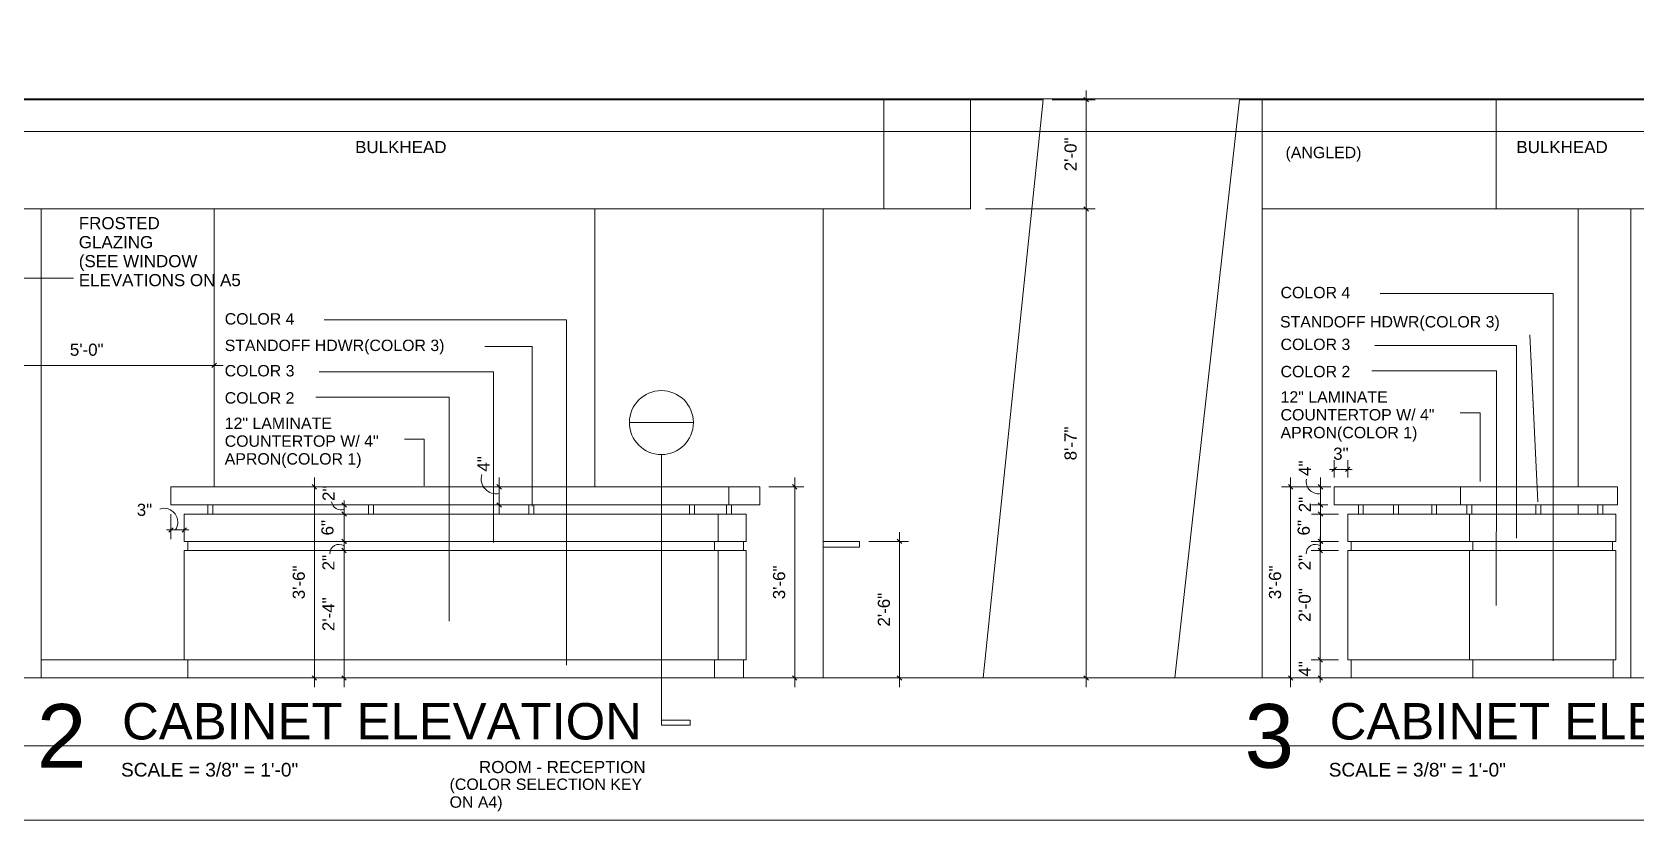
# Model space of a CAD drawing. Header units: inches. Extents: x -2804 to 58974, y -36095 to 66.
# Drawn here: x 22964.4 to 23316.9, y -20950.5 to -20775.9 of the extents above; entities that cross this region are included whole.
import ezdxf

# ---------------------------------------------------------------- set-up
doc = ezdxf.new("R2010")
doc.units = ezdxf.units.IN
doc.header["$MEASUREMENT"] = 0
doc.header["$XCLIPFRAME"] = 2
doc.layers.get('DEFPOINTS').update_dxf_attribs({"lineweight": 9})
for name, color, linetype, lineweight in [('003-GRE', 7, 'Continuous', 9), ('006-MAG', 7, 'Continuous', 9), ('15xx-Jefferson-REHAB-pr5_dwg', 45, 'Continuous', 9), ('A-DIM', 7, 'Continuous', 9), ('A-ETAG-SYM', 7, 'Continuous', 9), ('A-TEXT', 7, 'Continuous', 9), ('G-ANNO-REFR', 1, 'Continuous', 9)]:
    doc.layers.add(name, color=color, linetype=linetype, lineweight=lineweight)
doc.styles.add('Arial', font='arial.ttf', dxfattribs={"height": 2.666667})
doc.styles.add('Arial_18', font='arial.ttf', dxfattribs={"height": 14})
doc.styles.add('Arial_19', font='arial.ttf', dxfattribs={"height": 8})
doc.styles.add('Arial_20', font='arial.ttf', dxfattribs={"height": 3})
doc.styles.add('Arial_21', font='arial.ttf', dxfattribs={"height": 2.5})
picture_1 = doc.add_image_def('image1.jpg', size_in_pixel=(1920, 1080))

# ---------------------------------------------------------------- blocks, each defined once
blk = doc.blocks.new('15xx-Jefferson-REHAB-pr5_dwg__ARCHTICK-1286411-Site Locator Map')
at = {"layer": 'A-DIM'}
blk.add_line((-0.5, -0.5), (0.5, 0.5), dxfattribs=at)
blk = doc.blocks.new('15xx-Jefferson-REHAB-pr5_dwg-1211969-Site Locator Map')
at = {"lineweight": 9}
for p, q in [((12688.47, 12168.38), (12688.47, 12144.38)), ((12771.6, 12168.38), (12771.6, 12041.38)), ((12823.06, 12168.38), (12823.06, 12144.38)), ((12503.23, 12144.38), (12503.23, 12041.38)), ((12541.29, 12144.38), (12541.29, 12083.38)), ((12624.97, 12144.38), (12624.97, 12083.38)), ((12675.11, 12144.38), (12675.11, 12041.38)), ((12841.11, 12144.38), (12841.11, 12083.38)), ((12907.69, 12144.38), (12852.62, 12144.38)), ((12654.41, 12083.38), (12654.41, 12079.38)), ((12841.11, 12079.38), (12841.11, 12077.38)), ((12651.27, 12069.38), (12651.27, 12071.38)), ((12657.66, 12071.38), (12657.66, 12069.38)), ((12683.15, 12070.1), (12675.11, 12070.1)), ((12791.17, 12071.38), (12817.2, 12071.38)), ((12817.95, 12071.38), (12817.95, 12069.38)), ((12848.63, 12071.38), (12848.63, 12069.38)), ((12503.23, 12045.38), (12534.72, 12045.38)), ((12535.5, 12045.38), (12535.5, 12041.38)), ((12651.27, 12045.38), (12651.27, 12041.38)), ((12657.66, 12045.38), (12657.66, 12041.38)), ((12791.17, 12045.38), (12791.17, 12041.38)), ((12817.95, 12045.38), (12817.95, 12041.38)), ((12848.78, 12045.38), (12848.78, 12041.38))]:
    blk.add_line(p, q, dxfattribs=at)
at = {"lineweight": 9, "flags": 128}
for points in [[(12707.51, 12144.38), (12707.51, 12168.38), (12707.51, 12144.38), (12458.75, 12144.38), (12458.75, 12168.38)], [(12771.6, 12144.38), (12852.62, 12144.38), (12852.62, 12041.38)], [(12658.2, 12069.38), (12534.72, 12069.38), (12535.47, 12069.38), (12535.47, 12071.38), (12534.72, 12071.38), (12534.72, 12077.38), (12652.02, 12077.38), (12652.02, 12071.38)], [(12652.02, 12077.38), (12658.2, 12077.38), (12658.2, 12071.38), (12534.72, 12071.38)], [(12817.2, 12077.38), (12817.2, 12071.38), (12849.38, 12071.38), (12849.38, 12077.38), (12790.42, 12077.38), (12790.42, 12071.38), (12791.17, 12071.38), (12791.17, 12069.38), (12817.2, 12069.38)], [(12683.15, 12071.38), (12683.15, 12070.1), (12683.15, 12071.38), (12675.11, 12071.38)], [(12534.72, 12069.38), (12534.72, 12045.38), (12658.2, 12045.38), (12658.2, 12069.38), (12652.02, 12069.38), (12652.02, 12045.38)], [(12791.17, 12069.38), (12790.42, 12069.38), (12790.42, 12045.38), (12849.38, 12045.38), (12849.38, 12069.38), (12817.2, 12069.38), (12817.2, 12045.38)]]:
    blk.add_lwpolyline(points, dxfattribs=at)
for points in [[(12539.89, 12079.38), (12540.98, 12079.38), (12540.98, 12077.38), (12539.89, 12077.38)], [(12575.18, 12079.38), (12576.27, 12079.38), (12576.27, 12077.38), (12575.18, 12077.38)], [(12610.47, 12079.38), (12611.56, 12079.38), (12611.56, 12077.38), (12610.47, 12077.38)], [(12646.85, 12079.38), (12645.77, 12079.38), (12645.77, 12077.38), (12646.85, 12077.38)], [(12653.89, 12079.38), (12654.98, 12079.38), (12654.98, 12077.38), (12653.89, 12077.38)], [(12792.76, 12079.38), (12793.85, 12079.38), (12793.85, 12077.38), (12792.76, 12077.38)], [(12800.46, 12079.38), (12801.55, 12079.38), (12801.55, 12077.38), (12800.46, 12077.38)], [(12808.88, 12079.38), (12809.97, 12079.38), (12809.97, 12077.38), (12808.88, 12077.38)], [(12816.59, 12079.38), (12817.68, 12079.38), (12817.68, 12077.38), (12816.59, 12077.38)], [(12831.8, 12079.38), (12832.89, 12079.38), (12832.89, 12077.38), (12831.8, 12077.38)], [(12845.41, 12079.38), (12846.5, 12079.38), (12846.5, 12077.38), (12845.41, 12077.38)]]:
    blk.add_lwpolyline(points, close=True, dxfattribs=at)
at = {"layer": '003-GRE', "flags": 128}
for points in [[(12441.43, 12041.38), (12710.28, 12041.38), (12723.48, 12168.38), (12452.57, 12168.38)], [(12752.39, 12041.38), (12766.67, 12168.38), (12907.69, 12168.38), (12907.69, 12041.38)]]:
    blk.add_lwpolyline(points, close=True, dxfattribs=at)
at = {"layer": '006-MAG'}
blk.add_line((12815.18, 12083.38), (12815.18, 12079.38), dxfattribs=at)
at = {"layer": '006-MAG', "flags": 128}
for points in [[(12531.79, 12079.38), (12531.79, 12083.38), (12661.18, 12083.38), (12661.18, 12079.38)], [(12787.43, 12079.38), (12849.73, 12079.38), (12849.73, 12083.38), (12787.43, 12083.38)]]:
    blk.add_lwpolyline(points, close=True, dxfattribs=at)
at = {"layer": 'A-DIM'}
for p, q in [((12732.94, 12142.38), (12732.94, 12170.38)), ((12725.48, 12168.38), (12734.94, 12168.38)), ((12732.94, 12039.38), (12732.94, 12146.38)), ((12541.29, 12120.38), (12541.29, 12108.04)), ((12479.25, 12110.04), (12543.29, 12110.04)), ((12787.43, 12085.38), (12787.43, 12089.2)), ((12790.42, 12085.38), (12790.42, 12089.2)), ((12563.31, 12085.38), (12563.31, 12039.38)), ((12603.91, 12077.38), (12603.91, 12085.38)), ((12668.87, 12085.38), (12668.87, 12039.38)), ((12777.88, 12085.38), (12777.88, 12039.38)), ((12572.14, 12083.38), (12561.31, 12083.38)), ((12610.94, 12083.38), (12601.91, 12083.38)), ((12663.18, 12083.38), (12670.87, 12083.38)), ((12531.79, 12077.38), (12531.79, 12071.88)), ((12570.8, 12079.38), (12567.87, 12079.38)), ((12610.94, 12079.38), (12601.91, 12079.38)), ((12784.45, 12077.38), (12784.45, 12079.38)), ((12534.72, 12075.38), (12534.72, 12071.88)), ((12685.15, 12071.38), (12693.91, 12071.38)), ((12691.91, 12073.38), (12691.91, 12039.38)), ((12570.8, 12041.38), (12561.31, 12041.38)), ((12574.68, 12041.38), (12567.83, 12041.38)), ((12663.8, 12041.38), (12670.87, 12041.38)), ((12685.15, 12041.38), (12693.91, 12041.38)), ((12712.28, 12041.38), (12734.94, 12041.38)), ((12785.37, 12041.38), (12775.88, 12041.38)), ((12788.42, 12041.38), (12782.4, 12041.38))]:
    blk.add_line(p, q, dxfattribs=at)
at = {"layer": 'A-DIM', "flags": 128}
for points in [[(12734.94, 12144.38), (12710.79, 12144.38)], [(12567.87, 12077.38), (12573.85, 12077.38)], [(12782.45, 12077.38), (12788.42, 12077.38)], [(12567.83, 12069.38), (12573.85, 12069.38)], [(12782.4, 12069.38), (12788.42, 12069.38)], [(12782.4, 12045.38), (12788.42, 12045.38)]]:
    blk.add_lwpolyline(points, close=True, dxfattribs=at)
for points in [[(12784.45, 12076.38), (12784.45, 12077.38), (12784.45, 12085.38)], [(12791.42, 12087.2), (12790.42, 12087.2), (12787.43, 12087.2), (12786.43, 12087.2)], [(12782.45, 12083.38), (12786.71, 12083.38), (12775.88, 12083.38)], [(12569.87, 12069.38), (12569.87, 12079.38), (12569.87, 12080.38)], [(12569.87, 12079.38), (12569.87, 12077.38), (12569.87, 12076.38)], [(12786.09, 12079.38), (12782.45, 12079.38), (12785.43, 12079.38)], [(12784.45, 12069.38), (12784.45, 12079.38), (12784.45, 12080.38)], [(12535.72, 12073.88), (12534.72, 12073.88), (12531.79, 12073.88), (12530.79, 12073.88)], [(12567.83, 12071.38), (12573.85, 12071.38), (12567.87, 12071.38)], [(12569.83, 12039.38), (12569.83, 12071.38), (12569.83, 12072.38)], [(12569.83, 12071.38), (12569.83, 12069.38), (12569.83, 12068.38)], [(12782.4, 12071.38), (12788.42, 12071.38), (12782.45, 12071.38)], [(12784.4, 12043.38), (12784.4, 12071.38), (12784.4, 12072.38)], [(12784.4, 12071.38), (12784.4, 12069.38), (12784.4, 12068.38)], [(12784.4, 12046.38), (12784.4, 12045.38), (12784.4, 12041.38), (12784.4, 12040.38)]]:
    blk.add_lwpolyline(points, dxfattribs=at)
at = {"layer": 'A-DIM'}
for centre, radius, start, end in [((12603.28, 12085.11), 3.3, 163.6142, 281.0449), ((12783.99, 12084.53), 2.69, 169.7626, 279.6716), ((12530.28, 12075.62), 3.02, 324.8642, 108.8538), ((12569.12, 12080.37), 2.05, 189.3783, 291.6122), ((12568.7, 12068.73), 1.99, 55.5121, 183.3522), ((12783.28, 12068.73), 1.99, 55.5121, 183.3522)]:
    blk.add_arc(centre, radius, start, end, dxfattribs=at)
at = {"layer": 'A-ETAG-SYM'}
blk.add_line((12646.61, 12097.47), (12632.55, 12097.47), dxfattribs=at)
at = {"layer": 'A-ETAG-SYM', "flags": 128}
blk.add_lwpolyline([(12639.58, 12090.44), (12639.58, 12031.04), (12645.89, 12031.04), (12645.89, 12032.14), (12639.58, 12032.14)], dxfattribs=at)
at = {"layer": 'A-ETAG-SYM'}
blk.add_circle((12639.58, 12097.47), 7.03, dxfattribs=at)
at = {"layer": 'A-TEXT', "flags": 128}
for points in [[(12494.31, 12129.18), (12502.46, 12129.18), (12510.35, 12129.18)], [(12835.59, 12045.15), (12835.59, 12125.81), (12797.53, 12125.81)], [(12618.71, 12044.22), (12618.71, 12120.03), (12565.47, 12120.03)], [(12832.2, 12080.05), (12830.43, 12116.74), (12831.26, 12099.97)], [(12611.16, 12079.11), (12611.16, 12114.21), (12600.79, 12114.21)], [(12827.51, 12072.09), (12827.51, 12114.43), (12796.39, 12114.43)], [(12823.16, 12076.42), (12823.16, 12108.84), (12795.69, 12108.84)], [(12823.03, 12057.3), (12823.16, 12089.73), (12823.16, 12108.84)], [(12602.66, 12071.16), (12602.66, 12108.64), (12564.33, 12108.64)], [(12592.94, 12075.48), (12592.94, 12103.06), (12563.64, 12103.06)], [(12592.94, 12053.84), (12592.94, 12080.41), (12592.94, 12103.06)], [(12819.51, 12084.52), (12819.51, 12099.64), (12815.17, 12099.64)], [(12587.46, 12083.59), (12587.46, 12093.85), (12583.12, 12093.85)]]:
    blk.add_lwpolyline(points, dxfattribs=at)
at = {"layer": 'DEFPOINTS'}
for p, q in [((12211.6, 12161.38), (13187.26, 12161.38)), ((12211.6, 12041.38), (13187.26, 12041.38)), ((12211.6, 12026.5), (13187.26, 12026.5)), ((12211.6, 12010.17), (13187.26, 12010.17))]:
    blk.add_line(p, q, dxfattribs=at)
at = {"layer": 'DEFPOINTS', "flags": 128}
blk.add_lwpolyline([(12195.6, 12168.6), (12195.6, 11400.6), (13347.6, 11400.6), (13347.6, 12168.6)], close=True, dxfattribs=at)
for p, rotation in [((12732.94, 12168.38), 89.99999999999999), ((12732.94, 12144.38), 89.99999999999999), ((12732.94, 12144.38), 270), ((12790.42, 12087.2), 180), ((12563.31, 12083.38), 89.99999999999999), ((12603.91, 12083.38), 89.99999999999999), ((12668.87, 12083.38), 89.99999999999999), ((12777.88, 12083.38), 89.99999999999999), ((12784.45, 12083.38), 89.99999999999999), ((12569.87, 12079.38), 270), ((12569.87, 12077.38), 89.99999999999999), ((12569.87, 12077.38), 89.99999999999999), ((12603.91, 12079.38), 270), ((12784.45, 12079.38), 270), ((12784.45, 12079.38), 270), ((12784.45, 12077.38), 89.99999999999999), ((12784.45, 12077.38), 89.99999999999999), ((12534.72, 12073.88), 180), ((12569.83, 12071.38), 270), ((12569.87, 12071.38), 270), ((12691.91, 12071.38), 89.99999999999999), ((12784.4, 12071.38), 270), ((12784.45, 12071.38), 270), ((12569.83, 12069.38), 89.99999999999999), ((12569.83, 12069.38), 89.99999999999999), ((12784.4, 12069.38), 89.99999999999999), ((12784.4, 12069.38), 89.99999999999999), ((12784.4, 12045.38), 270), ((12784.4, 12045.38), 270), ((12563.31, 12041.38), 270), ((12569.83, 12041.38), 270), ((12668.87, 12041.38), 270), ((12691.91, 12041.38), 270), ((12732.94, 12041.38), 270), ((12777.88, 12041.38), 270), ((12784.4, 12041.38), 89.99999999999999)]:
    blk.add_blockref('15xx-Jefferson-REHAB-pr5_dwg__ARCHTICK-1286411-Site Locator Map', p, dxfattribs=dict(rotation=rotation))
for p in [(12541.29, 12110.04), (12787.43, 12087.2), (12531.79, 12073.88)]:
    blk.add_blockref('15xx-Jefferson-REHAB-pr5_dwg__ARCHTICK-1286411-Site Locator Map', p)
at = {"layer": 'A-DIM', "char_height": 2.667, "attachment_point": 2, "rotation": 90, "line_spacing_factor": 0.938532, "style": 'Arial'}
for s, insert, width in [('2\'-0"', (12728.17, 12156.38), 8.8171), ('8\'-7"', (12728.17, 12092.88), 8.8171), ('4"', (12599.14, 12088.39), 4.0344), ('4"', (12779.68, 12087.45), 4.0344), ('2"', (12565.1, 12081.95), 4.0344), ('2"', (12779.68, 12079.47), 4.0344), ('6"', (12564.84, 12074.38), 4.0344), ('6"', (12779.41, 12074.38), 4.0344), ('2"', (12565.06, 12066.7), 4.0344), ('2"', (12779.63, 12066.7), 4.0344), ('3\'-6"', (12558.54, 12062.38), 8.8171), ('3\'-6"', (12664.1, 12062.38), 8.8171), ('3\'-6"', (12773.11, 12062.38), 8.8171), ('2\'-6"', (12687.14, 12056.38), 8.8171), ('2\'-0"', (12779.63, 12057.38), 8.8171), ('2\'-4"', (12565.06, 12055.38), 8.8171), ('4"', (12779.63, 12043.38), 4.0344)]:
    blk.add_mtext(s, dxfattribs=dict(at, insert=insert, width=width))
at = {"layer": 'A-DIM', "char_height": 2.667, "attachment_point": 2, "line_spacing_factor": 0.938532, "style": 'Arial'}
for s, insert, width in [('5\'-0"', (12513.27, 12114.81), 8.8171), ('3"', (12788.93, 12091.97), 4.0344), ('3"', (12525.97, 12079.65), 4.0344)]:
    blk.add_mtext(s, dxfattribs=dict(at, insert=insert, width=width))
at = {"layer": 'A-TEXT', "line_spacing_factor": 0.938532}
for s, insert, char_height, width, attachment_point, style in [('BULKHEAD', (12572.27, 12159.32), 2.667, 23.881, 1, 'Arial'), ('(ANGLED)', (12776.76, 12158.04), 2.5, 19.8261, 1, 'Arial_21'), ('BULKHEAD', (12827.49, 12159.32), 2.667, 23.881, 1, 'Arial'), ('FROSTED\\PGLAZING\\P(SEE WINDOW\\PELEVATIONS ON A5', (12511.53, 12142.61), 2.6667, 41.4827, 1, 'Arial'), ('COLOR 4', (12775.66, 12127.28), 2.5, 18.24, 1, 'Arial_21'), ('COLOR 4', (12543.6, 12121.5), 2.5, 18.24, 1, 'Arial_21'), ('STANDOFF HDWR(COLOR 3)', (12775.54, 12120.86), 2.5, 57.3738, 1, 'Arial_21'), ('STANDOFF HDWR(COLOR 3)', (12543.6, 12115.68), 2.5, 57.3738, 1, 'Arial_21'), ('COLOR 3', (12775.66, 12115.9), 2.5, 18.24, 1, 'Arial_21'), ('COLOR 3', (12543.6, 12110.11), 2.5, 18.24, 1, 'Arial_21'), ('COLOR 2', (12775.66, 12109.93), 2.5, 18.24, 1, 'Arial_21'), ('COLOR 2', (12543.6, 12104.14), 2.5, 18.24, 1, 'Arial_21'), ('12" LAMINATE\\PCOUNTERTOP W/ 4"\\PAPRON(COLOR 1)', (12775.66, 12104.35), 2.5, 40.0183, 1, 'Arial_21'), ('12" LAMINATE\\PCOUNTERTOP W/ 4"\\PAPRON(COLOR 1)', (12543.6, 12098.57), 2.5, 40.0183, 1, 'Arial_21'), ('2', (12507.76, 12035.65), 14, 12.9803, 2, 'Arial_18'), ('CABINET ELEVATION', (12521.04, 12035.87), 8, 135.9658, 1, 'Arial_19'), ('3', (12773.19, 12035.65), 14, 12.9803, 2, 'Arial_18'), ('CABINET ELEVATION', (12786.47, 12035.87), 8, 135.9658, 1, 'Arial_19'), ('SCALE = 3/8" = 1\'-0"', (12520.81, 12022.73), 3, 46.3387, 1, 'Arial_20'), ('ROOM - RECEPTION', (12636.11, 12023.15), 2.6667, 43.5325, 3, 'Arial'), ('SCALE = 3/8" = 1\'-0"', (12786.25, 12022.73), 3, 46.3387, 1, 'Arial_20'), ('(COLOR SELECTION KEY\\PON A4)', (12593.03, 12019.29), 2.5, 50.2059, 1, 'Arial_21')]:
    blk.add_mtext(s, dxfattribs=dict(at, insert=insert, char_height=char_height, width=width, attachment_point=attachment_point, style=style))

msp = doc.modelspace()

# ---------------------------------------------------------------- block references
at = {"layer": '15xx-Jefferson-REHAB-pr5_dwg', "color": 7}
msp.add_blockref('15xx-Jefferson-REHAB-pr5_dwg-1211969-Site Locator Map', (10463.16, -32959.13), dxfattribs=at)

# ---------------------------------------------------------------- pictures from other files: only their frames are drawn
at = {"layer": 'G-ANNO-REFR'}
image = msp.add_image(picture_1, insert=(2622.27, -39288.79), size_in_units=(58514.29, 32914.29), dxfattribs=at)
image.set_boundary_path([(6.22075, 974.7155), (6.22075, 84.07945), (1848.5501, 84.07945), (1848.5501, 974.7155), (6.22075, 974.7155)])
image.dxf.flags = 15

doc.saveas('drawing.dxf')
